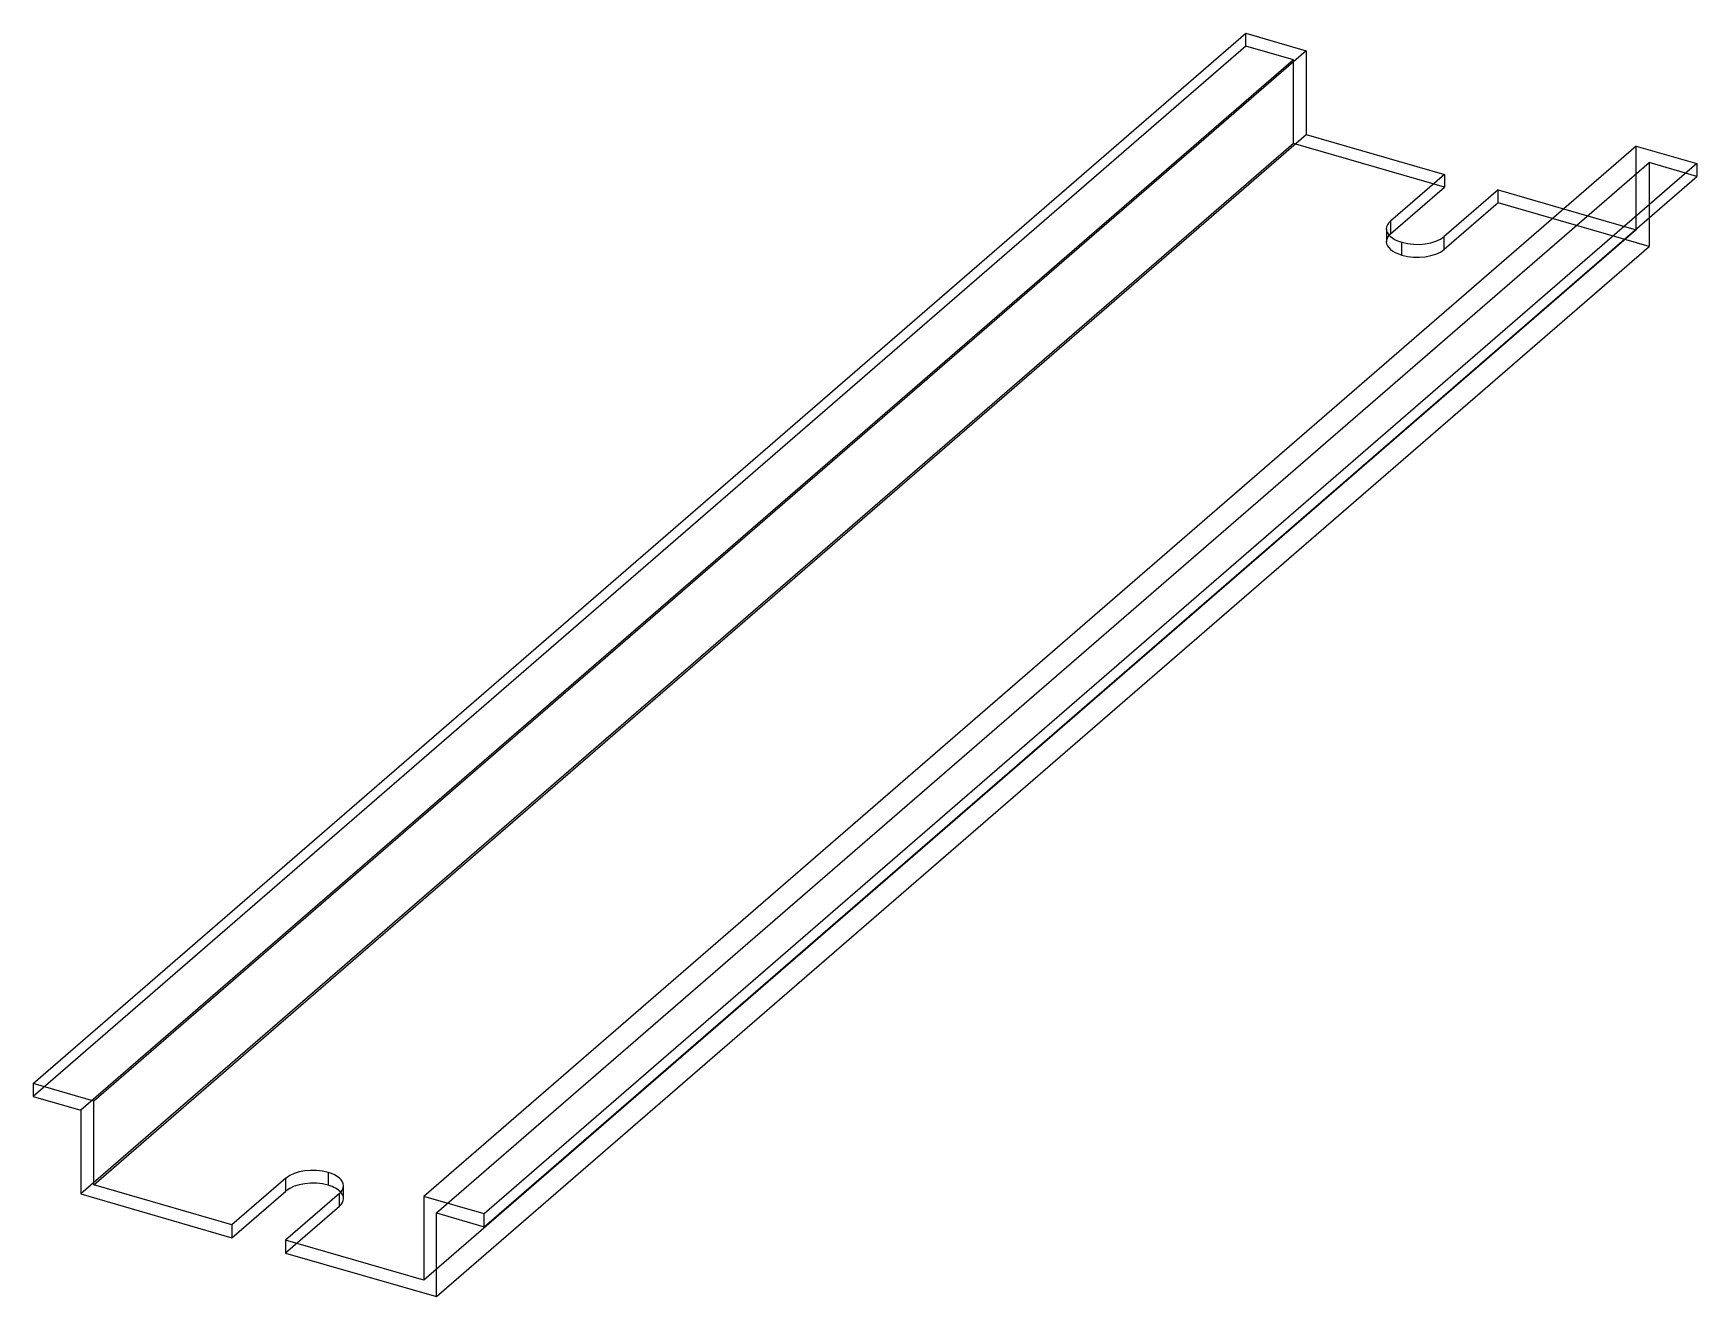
# Model space of a CAD drawing. Header units: millimetres. Extents: x -70 to 41, y -52 to 33.
import ezdxf

# ---------------------------------------------------------------- set-up
doc = ezdxf.new("R2010")
doc.units = ezdxf.units.MM
doc.layers.add('MAIN-1', color=7, linetype='Continuous')
doc.layers.add('MAIN-2', color=7, linetype='Continuous')

msp = doc.modelspace()

# ---------------------------------------------------------------- linework, layer by layer
at = {"layer": 'MAIN-1'}
for p, q in [((-70.41, -37.84), (11.09, 32.74)), ((11.09, 32.74), (15.16, 31.56)), ((15.16, 31.56), (-66.34, -39.02)), ((15.16, 31.56), (15.16, 25.93)), ((-66.34, -44.65), (15.16, 25.93)), ((15.16, 25.93), (24.45, 23.25)), ((37.34, 25.16), (-44.16, -45.42)), ((37.34, 25.16), (41.41, 23.99)), ((41.41, 23.99), (-40.09, -46.59)), ((41.41, 23.99), (41.41, 23.12)), ((-40.09, -47.46), (41.41, 23.12)), ((24.45, 23.25), (20.83, 20.11)), ((20.83, 19.25), (24.45, 22.39)), ((24.45, 23.25), (24.45, 22.39)), ((28.05, 22.21), (24.42, 19.08)), ((28.05, 22.21), (32.46, 20.94)), ((38.2, 20.35), (38.2, 18.42)), ((20.83, 20.11), (20.83, 19.25)), ((-43.3, -52.16), (38.2, 18.42)), ((-70.41, -37.84), (-70.41, -38.71)), ((-66.34, -39.02), (-70.41, -37.84)), ((-70.41, -38.71), (-67.2, -39.63)), ((-66.34, -44.65), (-66.34, -39.02)), ((-67.2, -39.63), (-67.2, -45.26)), ((-57.05, -47.33), (-66.34, -44.65)), ((-53.42, -44.19), (-57.05, -47.33)), ((-53.42, -45.06), (-53.42, -44.19)), ((-50.59, -43.81), (-50.59, -44.68)), ((-67.2, -45.26), (-57.05, -48.2)), ((-57.05, -48.2), (-53.42, -45.06)), ((-49.83, -45.23), (-53.45, -48.37)), ((-40.09, -46.59), (-44.16, -45.42)), ((-44.16, -45.42), (-44.16, -51.05)), ((-43.3, -52.16), (-43.3, -46.53)), ((-43.3, -46.53), (-40.09, -47.46)), ((-40.09, -47.46), (-40.09, -46.59)), ((-57.05, -47.33), (-57.05, -48.2)), ((-44.16, -51.05), (-53.45, -48.37)), ((-53.45, -48.37), (-53.45, -49.23)), ((-53.45, -49.23), (-43.3, -52.16))]:
    msp.add_line(p, q, dxfattribs=at)
for centre, major_axis, start_param, end_param in [((22.62, 19.59), (-2.08, 0), -0.523599, -0.000094), ((22.62, 19.59), (-2.08, 0), -0.000094, 1.047198), ((22.62, 18.73), (-2.08, 0), -0.523599, -0.430512), ((22.62, 19.59), (-2.08, 0), 1.047198, 2.617994), ((-51.62, -44.71), (-2.07, 0), -2.094395, -0.523599), ((-51.62, -45.57), (-2.07, 0), -2.094395, -0.523599), ((-51.62, -44.71), (-2.07, 0), 3.141499, 4.18879), ((-51.62, -45.57), (-2.07, 0), -2.711066, -2.094395), ((-51.62, -44.71), (-2.07, 0), 2.617994, 3.141499)]:
    msp.add_ellipse(centre, major_axis=major_axis, ratio=0.5, start_param=start_param, end_param=end_param, dxfattribs=at)
at = {"layer": 'MAIN-2'}
for p, q in [((11.09, 31.87), (11.09, 32.74)), ((11.09, 31.87), (-70.41, -38.71)), ((14.3, 30.95), (11.09, 31.87)), ((14.3, 30.95), (-67.2, -39.63)), ((14.3, 25.32), (14.3, 30.95)), ((14.3, 25.32), (-67.2, -45.26)), ((24.45, 22.39), (14.3, 25.32)), ((37.34, 19.53), (37.34, 25.16)), ((-43.3, -46.53), (38.2, 24.05)), ((38.2, 24.05), (38.2, 20.35)), ((41.41, 23.12), (38.2, 24.05)), ((28.05, 21.35), (24.42, 18.21)), ((28.05, 21.35), (28.05, 22.21)), ((38.2, 18.42), (28.05, 21.35)), ((32.46, 20.94), (37.34, 19.53)), ((37.34, 19.53), (-44.16, -51.05)), ((20.55, 19.59), (20.55, 18.73)), ((24.42, 18.21), (24.42, 19.08)), ((21.59, 17.83), (21.59, 18.7)), ((-49.55, -45.57), (-49.55, -44.71)), ((-49.83, -46.09), (-49.83, -45.23)), ((-49.83, -46.09), (-53.45, -49.23))]:
    msp.add_line(p, q, dxfattribs=at)
for centre, major_axis, start_param, end_param in [((22.62, 18.73), (-2.08, 0), -0.430512, -0.000094), ((22.62, 18.73), (-2.08, 0), -0.000094, 1.047198), ((22.62, 18.73), (-2.08, 0), 1.047198, 2.617994), ((-51.62, -45.57), (-2.07, 0), 2.617994, 3.141499), ((-51.62, -45.57), (-2.07, 0), 3.141499, 3.572119)]:
    msp.add_ellipse(centre, major_axis=major_axis, ratio=0.5, start_param=start_param, end_param=end_param, dxfattribs=at)

doc.saveas('drawing.dxf')
